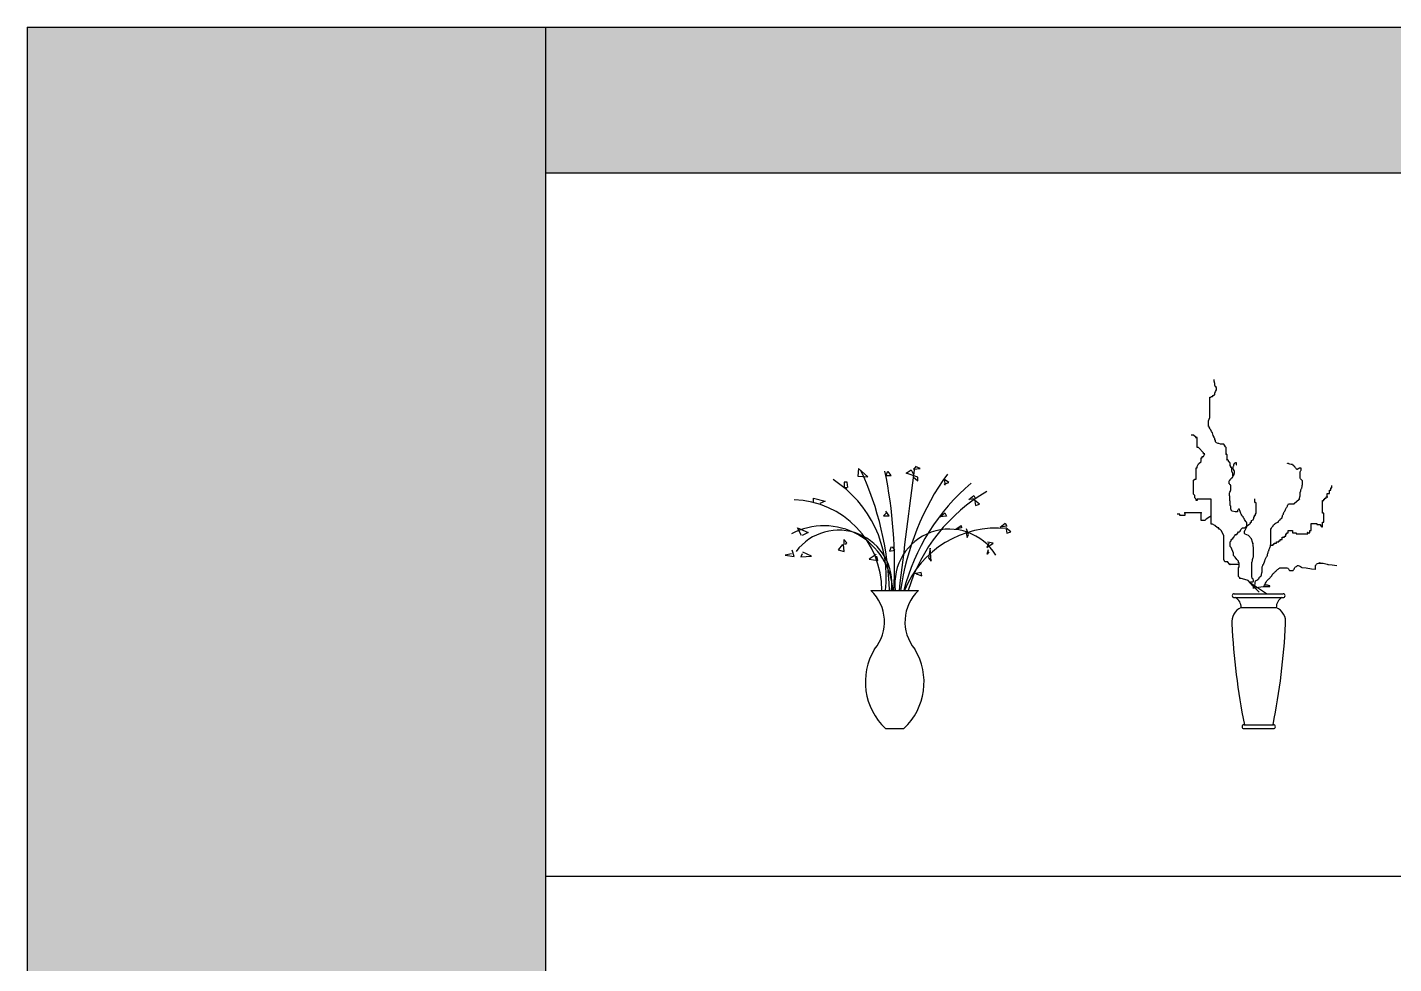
# Model space of a CAD drawing. Header units: millimetres. Extents: x 22565 to 38821, y 15578 to 26720.
# Drawn here: x 22565 to 25514, y 24698 to 26720 of the extents above; entities that cross this region are included whole.
import ezdxf

# ---------------------------------------------------------------- set-up
doc = ezdxf.new("R2010")
doc.units = ezdxf.units.MM
doc.layers.add('www.cad-blocks.net', color=7, linetype='Continuous')

# ---------------------------------------------------------------- blocks, each defined once
blk = doc.blocks.new('A$C38856FB2')
for p, q in [((158.5, 561.9), (156.9, 545.5)), ((178.3, 543.8), (158.5, 561.9)), ((283.4, 565.9), (277.2, 560.6)), ((277.2, 560.6), (291.3, 561.5)), ((291.3, 561.5), (281.6, 565.9)), ((127.3, 532.3), (127.3, 520.8)), ((133.9, 532.3), (127.3, 532.3)), ((135.5, 520.8), (133.9, 532.3)), ((156.9, 545.5), (178.3, 543.8)), ((221.1, 555.4), (217.6, 546.6)), ((217.6, 546.6), (229, 546.6)), ((229, 546.6), (222, 555.4)), ((261.5, 551.8), (272, 558.9)), ((286, 543.1), (261.5, 551.8)), ((272, 558.9), (276.4, 550.1)), ((276.4, 544), (286, 535.2)), ((286, 535.2), (286, 543.1)), ((343.1, 528.2), (353.6, 531.7)), ((353.6, 531.7), (343.9, 537.8)), ((343.9, 537.8), (344.8, 525.6)), ((127.3, 520.8), (133.9, 520.8)), ((396.6, 494.9), (407.1, 503.6)), ((407.1, 503.6), (410.6, 496.6)), ((61.4, 489.6), (61.4, 497.8)), ((61.4, 497.8), (86.1, 491.2)), ((86.1, 491.2), (74.6, 486.3)), ((410.6, 496.6), (396.6, 494.9)), ((419.4, 484.4), (408.9, 493.1)), ((409.7, 490.5), (410.6, 481.7)), ((410.6, 481.7), (419.4, 484.4)), ((218.5, 465.9), (212.3, 459.8)), ((212.3, 459.8), (224.6, 459.8)), ((224.6, 459.8), (217.6, 469.4)), ((334.3, 457.2), (344.8, 465.9)), ((348.3, 458.9), (334.3, 457.2)), ((344.8, 465.9), (348.3, 458.9)), ((464.1, 435.3), (474.7, 444)), ((474.7, 444), (478.2, 437)), ((35.1, 417.2), (26.9, 433.7)), ((26.9, 433.7), (49.9, 423.8)), ((49.9, 423.8), (36.8, 417.2)), ((368.5, 430.9), (379.9, 438.8)), ((380.8, 433.5), (369.4, 430.9)), ((379.9, 438.8), (380.8, 433.5)), ((389.6, 425.6), (393.1, 412.5)), ((395.7, 419.5), (391.3, 431.8)), ((393.1, 412.5), (395.7, 419.5)), ((478.2, 437), (464.1, 435.3)), ((486.9, 424.7), (476.4, 433.5)), ((477.3, 430.9), (478.2, 422.1)), ((478.2, 422.1), (486.9, 424.7)), ((19.3, 372.1), (14.9, 385.3)), ((124, 397.5), (114.1, 386)), ((114.1, 386), (127.3, 382.7)), ((127.3, 382.7), (125.6, 397.5)), ((133.4, 401.1), (126.3, 408.1)), ((126.3, 408.1), (126.3, 397.6)), ((129.9, 397.6), (133.4, 401.1)), ((229, 392.3), (225.5, 383.5)), ((225.5, 383.5), (236.9, 385.3)), ((236.9, 385.3), (231.6, 392.3)), ((313.2, 389.7), (309.7, 367.8)), ((315, 361.6), (313.2, 389.7)), ((439.6, 400.2), (435.2, 391.4)), ((435.2, 391.4), (449.2, 400.2)), ((436.1, 376.5), (438.7, 387)), ((449.2, 400.2), (436.9, 402.8)), ((14, 377.4), (0, 374.8)), ((0, 374.8), (19.3, 372.1)), ((36.8, 377.8), (33.5, 371.2)), ((33.5, 371.2), (56.5, 372.8)), ((56.5, 372.8), (38.4, 381)), ((196.4, 376.1), (181.6, 366.2)), ((181.6, 366.2), (199.7, 363)), ((199.7, 363), (198, 372.8)), ((309.7, 368.6), (315, 361.6)), ((439.6, 381.8), (436.1, 376.5)), ((293.9, 337.1), (279, 334.5)), ((282.5, 334.5), (294.8, 330.1)), ((294.8, 330.1), (293.9, 337.1)), ((185, 298.2), (287.8, 298.2)), ((216.7, 0), (256.2, 0))]:
    blk.add_line(p, q)
for centre, radius, start, end in [((28229.3, -3054.7), 28183.7, 172.62351, 173.16753), ((-32.2, 327.4), 250.4, 353.3063, 57.1275), ((-432.2, 279), 657.5, 1.6697, 25.0631), ((-783.1, 352.2), 1019.1, 356.9624, 11.5376), ((806.5, 220.9), 562.6, 144.2138, 172.1046), ((688.2, 188.3), 446, 129.9824, 165.742), ((621.9, 189.6), 372.7, 120.0297, 163.0588), ((12.6, 298.4), 196.1, 359.9327, 88.0384), ((83.9, 289.2), 148.9, 3.4776, 118.1217), ((115.5, 313.8), 114.8, 352.1862, 143.1372), ((354.4, 313.2), 117.6, 31.3881, 187.3486), ((457, 217.9), 215.2, 84.4363, 158.0818), ((122.2, 230.8), 92.2, 320.1879, 46.9711), ((350.7, 230.8), 92.2, 133.0289, 219.8121), ((310.8, 100.5), 137.7, 148.8362, 226.8839), ((162.1, 100.5), 137.7, 313.1161, 31.1638)]:
    blk.add_arc(centre, radius, start, end)
blk = doc.blocks.new('A$C575864AD')
for p, q in [((79.5, 750.7), (79.5, 754.2)), ((81.2, 745.4), (79.5, 750.7)), ((81.2, 741.9), (81.2, 745.4)), ((83, 738.4), (81.2, 741.9)), ((84.7, 736.6), (83, 738.4)), ((70.7, 671.8), (70.7, 715.6)), ((70.7, 715.6), (72.5, 715.6)), ((72.5, 715.6), (74.2, 717.4)), ((74.2, 717.4), (76, 717.4)), ((76, 717.4), (77.7, 719.1)), ((77.7, 719.1), (79.5, 720.9)), ((79.5, 720.9), (81.2, 720.9)), ((81.2, 724.4), (83, 727.9)), ((81.2, 720.9), (81.2, 724.4)), ((83, 727.9), (84.7, 731.4)), ((84.7, 731.4), (84.7, 736.6)), ((67.2, 664.8), (70.7, 671.8)), ((67.2, 652.5), (67.2, 664.8)), ((68.9, 652.5), (67.2, 652.5)), ((68.9, 650.8), (68.9, 652.5)), ((70.7, 649), (68.9, 650.8)), ((70.7, 647.3), (70.7, 649)), ((35.3, 633.9), (29.8, 633.9)), ((40.7, 628.5), (35.3, 633.9)), ((43.4, 628.5), (40.7, 628.5)), ((43.4, 606.8), (43.4, 628.5)), ((72.5, 645.5), (70.7, 647.3)), ((74.2, 642), (72.5, 645.5)), ((76, 638.5), (74.2, 642)), ((77.7, 633.3), (76, 638.5)), ((79.5, 629.7), (77.7, 633.3)), ((79.5, 628), (79.5, 629.7)), ((81.2, 626.2), (79.5, 628)), ((81.2, 622.7), (81.2, 626.2)), ((83, 622.7), (81.2, 622.7)), ((83, 619.2), (83, 622.7)), ((46.1, 606.8), (43.4, 606.8)), ((57, 595.9), (46.1, 606.8)), ((57, 593.2), (57, 595.9)), ((59.7, 593.2), (57, 593.2)), ((57, 587.8), (59.7, 593.2)), ((84.7, 617.5), (83, 619.2)), ((88.2, 615.7), (84.7, 617.5)), ((90, 615.7), (88.2, 615.7)), ((93.5, 614), (90, 615.7)), ((100.5, 614), (93.5, 614)), ((102.3, 612.2), (100.5, 614)), ((104, 608.7), (102.3, 612.2)), ((105.8, 607), (104, 608.7)), ((105.8, 592.9), (105.8, 607)), ((107.5, 591.2), (105.8, 592.9)), ((107.5, 580.7), (107.5, 591.2)), ((40.7, 539), (40.7, 563.4)), ((40.7, 563.4), (43.4, 563.4)), ((43.4, 566.1), (46.1, 571.6)), ((43.4, 563.4), (43.4, 566.1)), ((46.1, 571.6), (51.5, 577)), ((51.5, 577), (51.5, 585.1)), ((51.5, 585.1), (54.2, 585.1)), ((54.2, 587.8), (57, 587.8)), ((54.2, 585.1), (54.2, 587.8)), ((109.3, 580.7), (107.5, 580.7)), ((111, 578.9), (109.3, 580.7)), ((111, 577.2), (111, 578.9)), ((112.8, 575.4), (111, 577.2)), ((112.8, 573.7), (112.8, 575.4)), ((114.5, 573.7), (112.8, 573.7)), ((114.5, 568.4), (114.5, 573.7)), ((116.3, 564.9), (114.5, 568.4)), ((116.3, 563.2), (116.3, 564.9)), ((118.1, 563.2), (116.3, 563.2)), ((118.1, 556.1), (118.1, 563.2)), ((121.1, 565.5), (121.8, 566.9)), ((121.1, 560.6), (121.1, 565.5)), ((121.8, 559.9), (121.1, 560.6)), ((121.8, 566.9), (122.5, 567.6)), ((122.5, 570.5), (123.3, 571.2)), ((122.5, 567.6), (122.5, 570.5)), ((123.3, 571.9), (124, 572.6)), ((123.3, 571.2), (123.3, 571.9)), ((124, 573.3), (125.4, 574)), ((124, 572.6), (124, 573.3)), ((125.4, 574), (126.8, 574.7)), ((126.8, 574.7), (127.5, 574.7)), ((127.5, 574.7), (127.5, 569.7)), ((127.5, 569.7), (128.2, 569.7)), ((238.1, 572.6), (238.1, 573.3)), ((240.3, 572.6), (238.1, 572.6)), ((241, 571.9), (240.3, 572.6)), ((243.1, 571.2), (241, 571.9)), ((245.9, 570.5), (243.1, 571.2)), ((248.7, 570.5), (245.9, 570.5)), ((248.7, 569.7), (248.7, 570.5)), ((249.4, 569), (248.7, 569.7)), ((250.8, 569), (249.4, 569)), ((250.8, 568.3), (250.8, 569)), ((251.5, 567.6), (250.8, 568.3)), ((252.2, 567.6), (251.5, 567.6)), ((252.2, 566.9), (252.2, 567.6)), ((253, 566.2), (252.2, 566.9)), ((253, 565.5), (253, 566.2)), ((254.4, 564.8), (253, 565.5)), ((255.1, 563.4), (254.4, 564.8)), ((256.5, 562), (255.1, 563.4)), ((257.2, 560.6), (256.5, 562)), ((257.9, 559.9), (257.2, 560.6)), ((260.7, 561.3), (260, 560.6)), ((260, 560.6), (260, 559.9)), ((261.4, 561.3), (260.7, 561.3)), ((262.1, 562), (261.4, 561.3)), ((262.8, 562), (262.1, 562)), ((263.5, 562.7), (262.8, 562)), ((267.8, 562.7), (263.5, 562.7)), ((267.8, 558.5), (267.8, 562.7)), ((35.3, 536.3), (38, 539)), ((35.3, 506.5), (35.3, 536.3)), ((38, 539), (40.7, 539)), ((112, 534.5), (112.7, 535.9)), ((112, 528.9), (112, 534.5)), ((112.7, 535.9), (114.1, 536.6)), ((114.1, 538.1), (114.8, 538.8)), ((114.1, 536.6), (114.1, 538.1)), ((114.8, 538.8), (115.5, 539.5)), ((115.5, 539.5), (116.2, 540.2)), ((116.2, 540.2), (116.9, 540.2)), ((116.9, 540.9), (117.6, 541.6)), ((116.9, 540.2), (116.9, 540.9)), ((117.6, 541.6), (118.3, 541.6)), ((119.8, 550.9), (118.1, 556.1)), ((118.3, 541.6), (119, 542.3)), ((119, 542.3), (119.7, 542.3)), ((119.7, 543), (120.4, 543)), ((119.7, 542.3), (119.7, 543)), ((119.8, 545.6), (119.8, 550.9)), ((120.4, 544.4), (121.1, 545.1)), ((120.4, 543), (120.4, 544.4)), ((121.1, 545.8), (121.8, 546.5)), ((121.1, 545.1), (121.1, 545.8)), ((122.5, 559.2), (121.8, 559.9)), ((121.8, 546.5), (122.5, 547.2)), ((122.5, 557.8), (122.5, 559.2)), ((123.3, 557.1), (122.5, 557.8)), ((122.5, 547.2), (123.3, 548.6)), ((123.3, 556.4), (123.3, 557.1)), ((124, 556.4), (123.3, 556.4)), ((123.3, 550), (124, 551.4)), ((123.3, 548.6), (123.3, 550)), ((124, 551.4), (124, 556.4)), ((260, 559.9), (257.9, 559.9)), ((265.6, 554.3), (267, 557.1)), ((265.6, 540.9), (265.6, 554.3)), ((266.3, 539.5), (265.6, 540.9)), ((268.5, 537.3), (266.3, 539.5)), ((267, 557.1), (267.8, 558.5)), ((270.6, 535.2), (268.5, 537.3)), ((270.6, 527.5), (270.6, 535.2)), ((38, 503.8), (35.3, 506.5)), ((38, 498.4), (38, 503.8)), ((112.7, 528.9), (112, 528.9)), ((113.4, 527.5), (112.7, 528.9)), ((112.7, 509.2), (113.4, 510.6)), ((112.7, 502.8), (112.7, 509.2)), ((113.4, 502.1), (112.7, 502.8)), ((114.8, 526.8), (113.4, 527.5)), ((113.4, 510.6), (114.8, 512.7)), ((113.4, 492.3), (113.4, 502.1)), ((115.5, 524.7), (114.8, 526.8)), ((114.8, 514.1), (115.5, 514.8)), ((114.8, 512.7), (114.8, 514.1)), ((115.5, 514.8), (115.5, 524.7)), ((263.5, 495.8), (265.6, 502.8)), ((265.6, 510.6), (266.3, 510.6)), ((265.6, 502.8), (265.6, 510.6)), ((266.3, 512), (267, 512)), ((266.3, 510.6), (266.3, 512)), ((267, 515.5), (268.5, 518.3)), ((267, 512), (267, 515.5)), ((268.5, 518.3), (269.2, 519)), ((269.2, 520.4), (269.9, 521.9)), ((269.2, 519), (269.2, 520.4)), ((269.9, 525.4), (270.6, 527.5)), ((269.9, 521.9), (269.9, 525.4)), ((323.9, 507.8), (328.9, 507.8)), ((323.9, 500.3), (323.9, 507.8)), ((328.9, 515.2), (331.4, 515.2)), ((328.9, 507.8), (328.9, 515.2)), ((331.4, 520.2), (333.8, 520.2)), ((331.4, 515.2), (331.4, 520.2)), ((333.8, 520.2), (333.8, 525.2)), ((40.7, 495.7), (38, 498.4)), ((40.7, 493), (40.7, 495.7)), ((43.4, 493), (40.7, 493)), ((73.2, 495.7), (43.4, 495.7)), ((43.4, 495.7), (43.4, 493)), ((73.2, 441.5), (73.2, 495.7)), ((114.1, 491.6), (113.4, 492.3)), ((114.1, 481.7), (114.1, 491.6)), ((114.8, 481), (114.1, 481.7)), ((115.5, 480.3), (114.8, 481)), ((115.5, 474), (115.5, 480.3)), ((116.2, 473.3), (115.5, 474)), ((116.2, 471.8), (116.2, 473.3)), ((131.7, 472.6), (130.3, 471.1)), ((132.4, 474), (131.7, 472.6)), ((134.5, 474), (132.4, 474)), ((134.5, 472.6), (134.5, 474)), ((135.2, 471.1), (134.5, 472.6)), ((167.2, 489.6), (167.2, 496.6)), ((168.9, 487.8), (167.2, 489.6)), ((170.7, 487.8), (168.9, 487.8)), ((170.7, 465), (170.7, 487.8)), ((233.2, 471.1), (233.9, 473.3)), ((233.9, 473.3), (236, 477.5)), ((236, 477.5), (237.4, 478.9)), ((237.4, 478.9), (238.1, 480.3)), ((238.1, 481.7), (238.9, 482.4)), ((238.1, 480.3), (238.1, 481.7)), ((238.9, 482.4), (240.3, 485.2)), ((240.3, 485.2), (252.2, 485.2)), ((252.2, 485.9), (263.5, 495.8)), ((252.2, 485.2), (252.2, 485.9)), ((313.9, 492.8), (316.4, 492.8)), ((313.9, 465.5), (313.9, 492.8)), ((316.4, 495.3), (318.9, 495.3)), ((316.4, 492.8), (316.4, 495.3)), ((318.9, 497.8), (321.4, 497.8)), ((318.9, 495.3), (318.9, 497.8)), ((321.4, 500.3), (323.9, 500.3)), ((321.4, 497.8), (321.4, 500.3)), ((5.4, 463.2), (0, 463.2)), ((5.4, 460.5), (5.4, 463.2)), ((16.3, 460.5), (5.4, 460.5)), ((16.3, 465.9), (16.3, 460.5)), ((51.5, 465.9), (16.3, 465.9)), ((51.5, 449.6), (51.5, 465.9)), ((59.7, 449.6), (51.5, 449.6)), ((62.4, 452.3), (59.7, 449.6)), ((70.5, 457.7), (62.4, 452.3)), ((73.2, 460.5), (70.5, 457.7)), ((116.9, 471.1), (116.2, 471.8)), ((118.3, 469.7), (116.9, 471.1)), ((125.4, 468.3), (118.3, 469.7)), ((130.3, 468.3), (125.4, 468.3)), ((130.3, 471.1), (130.3, 468.3)), ((135.9, 469), (135.2, 471.1)), ((136.6, 466.9), (135.9, 469)), ((137.3, 464.8), (136.6, 466.9)), ((138.1, 463.4), (137.3, 464.8)), ((139.5, 461.3), (138.1, 463.4)), ((140.2, 459.2), (139.5, 461.3)), ((142.3, 457.1), (140.2, 459.2)), ((143, 454.9), (142.3, 457.1)), ((144.4, 453.5), (143, 454.9)), ((145.1, 451.4), (144.4, 453.5)), ((146.5, 449.3), (145.1, 451.4)), ((147.9, 447.2), (146.5, 449.3)), ((149.3, 445.8), (147.9, 447.2)), ((150, 443.7), (149.3, 445.8)), ((150, 436.6), (150, 443.7)), ((156.6, 442.2), (158.4, 444)), ((158.4, 445.8), (160.1, 445.8)), ((158.4, 444), (158.4, 445.8)), ((160.1, 449.3), (163.6, 451)), ((160.1, 445.8), (160.1, 449.3)), ((163.6, 451), (165.4, 454.5)), ((165.4, 456.3), (167.2, 459.8)), ((165.4, 454.5), (165.4, 456.3)), ((167.2, 459.8), (168.9, 461.5)), ((168.9, 463.3), (170.7, 465)), ((168.9, 461.5), (168.9, 463.3)), ((210.7, 442.3), (211.4, 443)), ((211.4, 443), (212.1, 443)), ((212.1, 443), (212.8, 443.7)), ((212.8, 443.7), (213.5, 444.4)), ((213.5, 444.4), (214.2, 444.4)), ((214.2, 444.4), (215.6, 445.1)), ((215.6, 445.1), (217, 445.8)), ((217, 445.8), (217.7, 445.8)), ((217.7, 445.8), (218.4, 446.5)), ((218.4, 447.9), (219.1, 448.6)), ((218.4, 446.5), (218.4, 447.9)), ((219.1, 448.6), (220.5, 450)), ((220.5, 450), (221.9, 450.7)), ((221.9, 450.7), (223.3, 452.8)), ((223.3, 452.8), (226.2, 455.6)), ((226.2, 455.6), (226.9, 457.1)), ((226.9, 457.1), (227.6, 457.8)), ((227.6, 460.6), (228.3, 462)), ((227.6, 457.8), (227.6, 460.6)), ((228.3, 462), (229.7, 463.4)), ((229.7, 464.8), (230.4, 466.9)), ((229.7, 463.4), (229.7, 464.8)), ((230.4, 466.9), (231.1, 468.3)), ((231.1, 468.3), (232.5, 469.7)), ((232.5, 469.7), (233.2, 471.1)), ((289, 443.1), (301.5, 443.1)), ((289, 428.2), (289, 443.1)), ((301.5, 443.1), (301.5, 440.6)), ((316.4, 465.5), (313.9, 465.5)), ((313.9, 445.6), (316.4, 445.6)), ((313.9, 435.7), (313.9, 445.6)), ((316.4, 445.6), (316.4, 465.5)), ((75.9, 441.5), (73.2, 441.5)), ((81.4, 438.8), (75.9, 441.5)), ((86.8, 433.4), (81.4, 438.8)), ((89.5, 433.4), (86.8, 433.4)), ((89.5, 430.6), (89.5, 433.4)), ((92.2, 430.6), (89.5, 430.6)), ((94.9, 427.9), (92.2, 430.6)), ((100.3, 417.1), (94.9, 427.9)), ((100.3, 365.6), (100.3, 417.1)), ((121.6, 412.5), (123.3, 414.2)), ((123.3, 416), (125.1, 417.7)), ((123.3, 414.2), (123.3, 416)), ((125.1, 419.5), (128.6, 419.5)), ((125.1, 417.7), (125.1, 419.5)), ((128.6, 419.5), (130.3, 421.2)), ((130.3, 421.2), (132.1, 424.7)), ((132.1, 424.7), (133.8, 424.7)), ((133.8, 424.7), (135.6, 426.5)), ((135.6, 426.5), (137.3, 430)), ((137.3, 430), (140.9, 433.5)), ((140.9, 433.5), (146.1, 433.5)), ((145.1, 426.1), (145.8, 426.8)), ((145.1, 421.1), (145.1, 426.1)), ((146.5, 419.7), (145.1, 421.1)), ((145.8, 428.2), (146.5, 428.2)), ((145.8, 426.8), (145.8, 428.2)), ((146.1, 433.5), (149.6, 437)), ((146.5, 428.9), (147.2, 430.3)), ((146.5, 428.2), (146.5, 428.9)), ((153.6, 416.9), (146.5, 419.7)), ((147.2, 430.3), (147.9, 431.7)), ((147.9, 431.7), (149.3, 434.5)), ((149.3, 434.5), (150, 436.6)), ((149.6, 437), (154.9, 440.5)), ((160.6, 409.9), (153.6, 416.9)), ((154.9, 440.5), (156.6, 442.2)), ((202.2, 431), (203.6, 433.1)), ((202.2, 397.9), (202.2, 431)), ((203.6, 433.1), (205, 435.9)), ((205, 435.9), (205.7, 436.6)), ((205.7, 436.6), (206.4, 437.3)), ((206.4, 437.3), (207.1, 437.3)), ((207.1, 437.3), (207.1, 438.7)), ((207.1, 438.7), (207.8, 438.7)), ((207.8, 438.7), (207.8, 440.2)), ((207.8, 440.2), (208.5, 440.2)), ((208.5, 440.2), (210, 441.6)), ((210, 441.6), (210.7, 441.6)), ((210.7, 441.6), (210.7, 442.3)), ((226.8, 413.3), (231.8, 413.3)), ((226.8, 408.3), (226.8, 413.3)), ((231.8, 415.8), (234.3, 415.8)), ((231.8, 413.3), (231.8, 415.8)), ((234.3, 420.7), (236.8, 420.7)), ((234.3, 415.8), (234.3, 420.7)), ((236.8, 423.2), (239.3, 423.2)), ((236.8, 420.7), (236.8, 423.2)), ((239.3, 428.2), (249.2, 428.2)), ((239.3, 423.2), (239.3, 428.2)), ((249.2, 428.2), (249.2, 423.2)), ((249.2, 423.2), (256.7, 423.2)), ((256.7, 423.2), (256.7, 420.7)), ((256.7, 420.7), (281.6, 420.7)), ((281.6, 423.2), (286.6, 423.2)), ((281.6, 420.7), (281.6, 423.2)), ((286.6, 428.2), (289, 428.2)), ((286.6, 423.2), (286.6, 428.2)), ((301.5, 440.6), (309, 440.6)), ((309, 440.6), (309, 438.1)), ((309, 438.1), (311.4, 438.1)), ((311.4, 438.1), (311.4, 435.7)), ((311.4, 435.7), (313.9, 435.7)), ((114.5, 403.7), (116.3, 405.4)), ((114.5, 393.2), (114.5, 403.7)), ((116.3, 391.4), (114.5, 393.2)), ((116.3, 407.2), (118.1, 409)), ((116.3, 405.4), (116.3, 407.2)), ((118.1, 387.9), (116.3, 391.4)), ((118.1, 409), (119.8, 410.7)), ((119.8, 382.7), (118.1, 387.9)), ((119.8, 410.7), (121.6, 412.5)), ((162.7, 402.8), (160.6, 409.9)), ((163.4, 400), (162.7, 402.8)), ((164.1, 397.2), (163.4, 400)), ((164.1, 393), (164.1, 397.2)), ((164.8, 391.6), (164.1, 393)), ((164.8, 371.1), (164.8, 391.6)), ((197.3, 383.1), (198, 383.8)), ((198, 383.8), (198, 385.2)), ((198, 385.2), (198.7, 385.2)), ((198.7, 387.3), (199.4, 388.7)), ((198.7, 385.2), (198.7, 387.3)), ((199.4, 388.7), (200.1, 390.8)), ((200.1, 390.8), (200.8, 392.3)), ((200.8, 392.3), (201.5, 394.4)), ((201.5, 397.2), (202.2, 397.9)), ((201.5, 394.4), (201.5, 397.2)), ((202, 395.9), (206.9, 395.9)), ((206.9, 398.4), (209.4, 398.4)), ((206.9, 395.9), (206.9, 398.4)), ((209.4, 400.9), (214.4, 400.9)), ((209.4, 398.4), (209.4, 400.9)), ((214.4, 403.3), (219.4, 403.3)), ((214.4, 400.9), (214.4, 403.3)), ((219.4, 405.8), (221.9, 405.8)), ((219.4, 403.3), (219.4, 405.8)), ((221.9, 408.3), (226.8, 408.3)), ((221.9, 405.8), (221.9, 408.3)), ((103.1, 360.2), (100.3, 365.6)), ((108.5, 360.2), (103.1, 360.2)), ((113.9, 354.8), (108.5, 360.2)), ((132.9, 354.8), (113.9, 354.8)), ((121.6, 379.2), (119.8, 382.7)), ((121.6, 373.9), (121.6, 379.2)), ((125.1, 370.4), (121.6, 373.9)), ((128.6, 365.1), (125.1, 370.4)), ((132.1, 361.6), (128.6, 365.1)), ((132.1, 358.1), (132.1, 361.6)), ((133.8, 358.1), (132.1, 358.1)), ((133.8, 349.4), (133.8, 358.1)), ((161.3, 358.5), (162, 360.6)), ((161.3, 328.2), (161.3, 358.5)), ((162, 361.3), (162.7, 362.7)), ((162, 360.6), (162, 361.3)), ((162.7, 365.5), (163.4, 367.6)), ((162.7, 362.7), (162.7, 365.5)), ((163.4, 367.6), (164.1, 369.7)), ((164.1, 369.7), (164.8, 371.1)), ((185.3, 354.9), (186, 354.9)), ((185.3, 352.8), (185.3, 354.9)), ((186, 354.9), (186.7, 355.6)), ((186.7, 357), (187.4, 357)), ((186.7, 355.6), (186.7, 357)), ((187.4, 358.5), (188.1, 359.2)), ((187.4, 357), (187.4, 358.5)), ((188.1, 360.6), (188.8, 361.3)), ((188.1, 359.2), (188.1, 360.6)), ((188.8, 362.7), (189.5, 363.4)), ((188.8, 361.3), (188.8, 362.7)), ((189.5, 363.4), (190.2, 364.8)), ((190.2, 365.5), (190.9, 366.9)), ((190.2, 364.8), (190.2, 365.5)), ((190.9, 366.9), (193, 371.1)), ((193, 371.1), (193.7, 371.8)), ((193.7, 371.8), (194.4, 372.5)), ((194.4, 373.2), (195.1, 373.9)), ((194.4, 372.5), (194.4, 373.2)), ((195.1, 376.8), (195.9, 378.2)), ((195.1, 373.9), (195.1, 376.8)), ((195.9, 378.2), (196.6, 380.3)), ((196.6, 381.7), (197.3, 383.1)), ((196.6, 380.3), (196.6, 381.7)), ((300.2, 353.5), (300.9, 354.9)), ((300.9, 354.9), (301.6, 355.6)), ((301.6, 355.6), (303, 356.3)), ((303, 356.3), (305.1, 357)), ((305.1, 357), (307.9, 357.7)), ((307.9, 357.7), (312.2, 357.7)), ((312.2, 357.7), (315, 357)), ((315, 357), (323.4, 354.9)), ((323.4, 354.9), (324.9, 354.2)), ((324.9, 354.2), (326.3, 354.2)), ((326.3, 354.2), (334.7, 353.5)), ((132.1, 347.6), (133.8, 349.4)), ((132.1, 328.3), (132.1, 347.6)), ((135.6, 324.8), (132.1, 328.3)), ((153.1, 319.6), (135.6, 324.8)), ((162, 325.3), (161.3, 328.2)), ((162, 324.6), (162, 325.3)), ((162.7, 324.6), (162, 324.6)), ((163.4, 323.9), (162.7, 324.6)), ((176.1, 324.6), (176.8, 324.6)), ((176.1, 323.2), (176.1, 324.6)), ((176.8, 326.1), (177.5, 326.8)), ((176.8, 324.6), (176.8, 326.1)), ((177.5, 326.8), (178.2, 327.5)), ((178.2, 327.5), (178.9, 328.2)), ((178.9, 328.2), (179.6, 328.9)), ((179.6, 328.9), (180.3, 329.6)), ((180.3, 329.6), (181.1, 329.6)), ((181.1, 331), (181.8, 331.7)), ((181.1, 329.6), (181.1, 331)), ((181.8, 334.5), (182.5, 335.9)), ((181.8, 331.7), (181.8, 334.5)), ((182.5, 337.3), (183.2, 338)), ((182.5, 335.9), (182.5, 337.3)), ((183.2, 349.3), (184.6, 352.1)), ((183.2, 338), (183.2, 349.3)), ((184.6, 352.8), (185.3, 352.8)), ((184.6, 352.1), (184.6, 352.8)), ((198, 323.2), (199.4, 324.6)), ((199.4, 324.6), (200.1, 325.3)), ((200.1, 325.3), (200.8, 326.1)), ((200.8, 326.1), (201.5, 326.8)), ((201.5, 327.5), (202.2, 328.2)), ((201.5, 326.8), (201.5, 327.5)), ((202.2, 328.2), (202.9, 328.9)), ((202.9, 328.9), (203.6, 329.6)), ((203.6, 329.6), (204.3, 330.3)), ((204.3, 331), (205, 331.7)), ((204.3, 330.3), (204.3, 331)), ((205, 332.4), (205.7, 333.1)), ((205, 331.7), (205, 332.4)), ((205.7, 333.1), (206.4, 333.8)), ((206.4, 333.8), (207.1, 335.2)), ((207.1, 335.2), (208.5, 335.9)), ((208.5, 335.9), (209.2, 336.6)), ((209.2, 336.6), (210, 338)), ((210, 338), (211.4, 338.7)), ((211.4, 338.7), (212.8, 340.1)), ((212.8, 340.1), (213.5, 340.8)), ((213.5, 340.8), (214.9, 341.5)), ((214.9, 342.3), (215.6, 343)), ((214.9, 341.5), (214.9, 342.3)), ((215.6, 343), (216.3, 343.7)), ((216.3, 343.7), (217.7, 344.4)), ((217.7, 344.4), (219.1, 345.8)), ((219.1, 345.8), (220.5, 346.5)), ((220.5, 346.5), (221.2, 347.2)), ((221.2, 347.2), (236.7, 347.2)), ((236.7, 347.2), (238.9, 346.5)), ((238.9, 346.5), (240.3, 345.1)), ((240.3, 345.1), (241, 343.7)), ((241, 343.7), (241.7, 342.3)), ((241.7, 342.3), (242.4, 341.5)), ((242.4, 341.5), (250.1, 341.5)), ((250.1, 341.5), (250.8, 343)), ((250.8, 343), (251.5, 343.7)), ((251.5, 343.7), (252.2, 344.4)), ((252.2, 345.1), (253, 345.8)), ((252.2, 344.4), (252.2, 345.1)), ((253, 346.5), (253.7, 347.9)), ((253, 345.8), (253, 346.5)), ((253.7, 347.9), (255.1, 349.3)), ((255.1, 349.3), (257.2, 350)), ((257.2, 350), (258.6, 351.4)), ((258.6, 351.4), (260, 352.1)), ((260, 352.1), (261.4, 352.1)), ((261.4, 352.1), (263.5, 351.4)), ((263.5, 351.4), (266.3, 350)), ((266.3, 350), (268.5, 348.6)), ((268.5, 348.6), (269.2, 347.9)), ((269.2, 347.9), (269.9, 347.9)), ((269.9, 347.9), (278.3, 347.2)), ((278.3, 347.2), (289.6, 345.1)), ((289.6, 345.1), (298.1, 344.4)), ((298.1, 344.4), (298.8, 344.4)), ((298.8, 352.1), (300.2, 353.5)), ((298.8, 344.4), (298.8, 352.1)), ((334.7, 353.5), (344.6, 352.1)), ((158.4, 314.3), (153.1, 319.6)), ((192.7, 291.4), (158.4, 314.3)), ((158.5, 316.9), (163.4, 316.9)), ((158.5, 314.8), (158.5, 316.9)), ((159.9, 312.7), (158.5, 314.8)), ((162, 309.9), (159.9, 312.7)), ((177.1, 294.8), (162, 309.9)), ((164.1, 321.8), (163.4, 323.9)), ((163.4, 316.9), (164.8, 317.6)), ((167.2, 307.3), (163.6, 310.8)), ((164.8, 320.4), (164.1, 321.8)), ((164.8, 304.9), (164.1, 307.7)), ((164.8, 317.6), (164.8, 320.4)), ((164.8, 302.8), (164.8, 304.9)), ((165.5, 304.9), (166.2, 307)), ((165.5, 302.8), (165.5, 304.9)), ((166.2, 307), (167.7, 309.9)), ((167.2, 305.6), (167.2, 307.3)), ((167.7, 309.9), (168.4, 312.7)), ((167.7, 304.2), (168.4, 304.2)), ((168.4, 316.9), (169.1, 318.3)), ((168.4, 312.7), (168.4, 316.9)), ((168.4, 304.2), (175.4, 305.6)), ((169.1, 319), (170.5, 319.7)), ((169.1, 318.3), (169.1, 319)), ((170.5, 319.7), (171.9, 320.4)), ((171.9, 320.4), (174, 321.8)), ((174, 321.8), (175.4, 323.2)), ((175.4, 323.2), (176.1, 323.2)), ((175.4, 305.6), (185.3, 307)), ((185.3, 307), (200.1, 307)), ((188.8, 309.9), (186.7, 309.1)), ((186.7, 309.1), (187.4, 309.1)), ((187.4, 309.1), (188.1, 310.6)), ((188.1, 310.6), (190.2, 312)), ((195.1, 309.9), (188.8, 309.9)), ((190.2, 312), (190.9, 314.1)), ((190.9, 314.1), (192.3, 316.2)), ((192.3, 316.2), (193, 317.6)), ((193, 317.6), (193.7, 319)), ((193.7, 319), (195.1, 320.4)), ((195.1, 320.4), (196.6, 321.8)), ((196.6, 309.1), (195.1, 309.9)), ((196.6, 321.8), (198, 323.2)), ((197.3, 309.1), (196.6, 309.1)), ((200.1, 308.4), (197.3, 309.1)), ((200.1, 307), (200.1, 308.4)), ((123.1, 291.4), (228.7, 291.4)), ((123.1, 283), (228.7, 283)), ((137.9, 261.5), (213.9, 261.5)), ((144.1, 8.4), (207.7, 8.4)), ((144.1, 0), (207.7, 0))]:
    blk.add_line(p, q)
at = {"const_width": 1.92}
for points in [[(82, 738.4, 1), (83.9, 738.4, 1)], [(39.7, 628.5, 1), (41.6, 628.5, 1)], [(104.8, 592.9, 1), (106.7, 592.9, 1)], [(106.6, 580.7, 1), (108.5, 580.7, 1)], [(322.9, 500.3, 1), (324.8, 500.3, 1)], [(262.6, 495.8, 1), (264.5, 495.8, 1)], [(15.3, 465.9, 1), (17.2, 465.9, 1)], [(50.6, 465.9, 1), (52.5, 465.9, 1)], [(166.2, 459.8, 1), (168.1, 459.8, 1)], [(280.6, 423.2, 1), (282.5, 423.2, 1)], [(162.5, 400, 1), (164.4, 400, 1)], [(107.5, 360.2, 1), (109.4, 360.2, 1)], [(112.9, 354.8, 1), (114.9, 354.8, 1)], [(307, 357.7, 1), (308.9, 357.7, 1)], [(134.6, 324.8, 1), (136.5, 324.8, 1)]]:
    blk.add_lwpolyline(points, format="xyb", close=True, dxfattribs=at)
for centre, radius, start, end in [((123.1, 287.2), 4.22, 90, 270), ((113.5, 262.1), 24.4, 358.6195, 59.1571), ((238.3, 262.1), 24.4, 120.8429, 181.3805), ((228.7, 287.2), 4.22, 270, 90), ((151, 230.9), 33.3, 113.1524, 187.7345), ((200.8, 230.9), 33.3, 352.2655, 66.8476), ((1582.8, 296.9), 1466.5, 182.7564, 191.3455), ((-1231, 296.9), 1466.5, 348.6545, 357.2436), ((144.1, 4.2), 4.22, 90, 270), ((207.7, 4.2), 4.22, 270, 90)]:
    blk.add_arc(centre, radius, start, end)
blk = doc.blocks.new('format')
at = {"layer": 'www.cad-blocks.net', "true_color": 0x444444}
blk.add_hatch(color=250, dxfattribs=at).paths.add_polyline_path([(22564.6, 15578), (23683.3, 15578), (23683.3, 26720.1), (22564.6, 26720.1)])
at = {"layer": 'www.cad-blocks.net', "true_color": 0x546d8e}
h = blk.add_hatch(color=155, dxfattribs=at)
h.set_gradient(color1=(68, 68, 68), color2=(84, 109, 142), tint=1)
h.paths.add_polyline_path([(23683.3, 26720.1), (23683.3, 26405.7), (38820.7, 26405.7), (38820.7, 26720.1)])
at = {"layer": 'www.cad-blocks.net', "color": 250, "true_color": 0x444444}
for p, q in [((22564.6, 26720.1), (23683.3, 26720.1)), ((22564.6, 26720.1), (22564.6, 15578)), ((23683.3, 26720.1), (23683.3, 15578))]:
    blk.add_line(p, q, dxfattribs=at)
at = {"layer": 'www.cad-blocks.net'}
blk.add_line((23683.3, 26720.1), (23683.3, 15578), dxfattribs=at)
at = {"layer": 'www.cad-blocks.net', "color": 155, "true_color": 0x546d8e}
for p, q in [((23683.3, 26720.1), (38820.7, 26720.1)), ((23683.3, 26405.7), (38820.7, 26405.7)), ((23683.3, 26405.7), (23683.3, 15771.9)), ((23683.3, 26405.7), (38820.7, 26405.7)), ((23683.3, 24887), (38820.7, 24887))]:
    blk.add_line(p, q, dxfattribs=at)

msp = doc.modelspace()

# ---------------------------------------------------------------- block references
for name, p in [('A$C575864AD', (25046.6, 25205.6)), ('A$C38856FB2', (24200.4, 25205.6))]:
    msp.add_blockref(name, p)
at = {"layer": 'www.cad-blocks.net'}
msp.add_blockref('format', (0, 0), dxfattribs=at)

doc.saveas('drawing.dxf')
